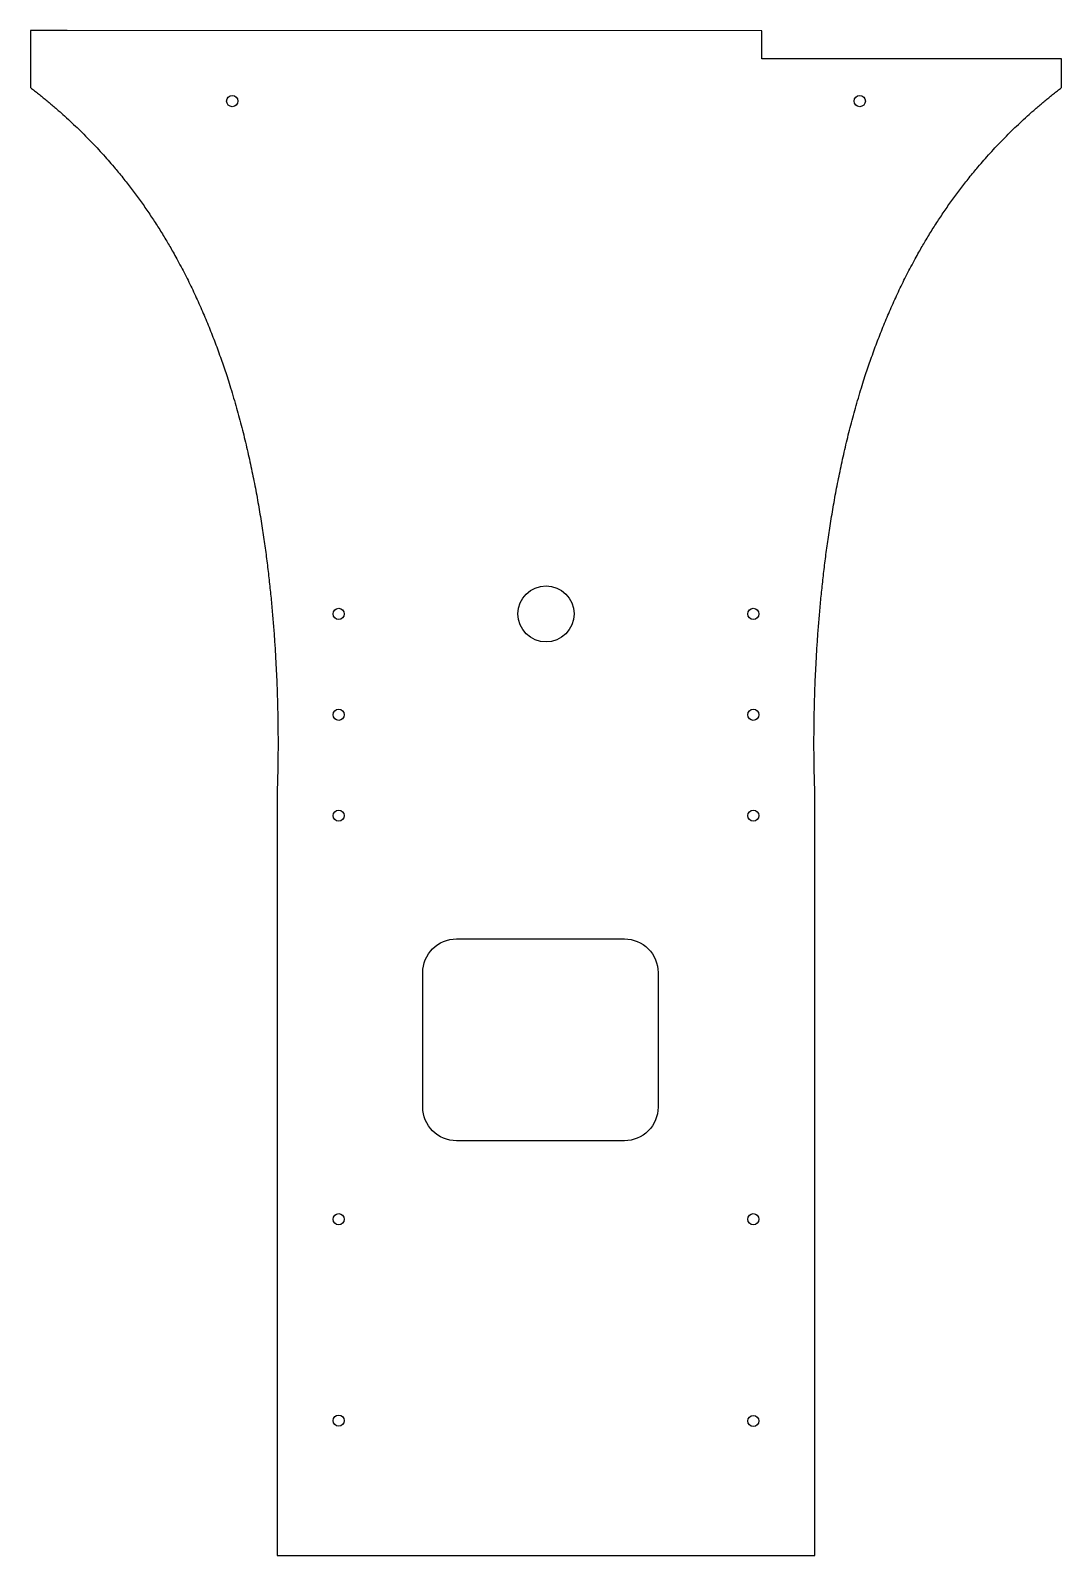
# Model space of a CAD drawing. Header units: inches. Extents: x -11.5 to 11.5, y -9 to 25.
import ezdxf

# ---------------------------------------------------------------- set-up
doc = ezdxf.new("R2010")
doc.units = ezdxf.units.IN
doc.layers.get('0').update_dxf_attribs({"linetype": 'CONTINUOUS'})

msp = doc.modelspace()

# ---------------------------------------------------------------- linework, layer by layer
for p, q in [((-10.682, 25.011), (-11.5, 25.011)), ((-11.5, 25.011), (-11.5, 23.737)), ((4.813, 25.003), (-10.682, 25.011)), ((4.812, 24.377), (4.813, 25.003)), ((11.5, 24.377), (4.812, 24.377)), ((11.5, 23.737), (11.5, 24.377)), ((-6, 8), (-6, -9)), ((6, -9), (6, 8)), ((-6, -9), (6, -9))]:
    msp.add_line(p, q)
msp.add_lwpolyline([(-2, 0.25, -0.414214), (-2.75, 1), (-2.75, 4, -0.414214), (-2, 4.75), (1.75, 4.75, -0.414214), (2.5, 4), (2.5, 1, -0.414214), (1.75, 0.25)], format="xyb", close=True)
for centre, radius in [((-7, 23.437), 0.125), ((7, 23.437), 0.125), ((0, 12), 0.625), ((-4.625, 12), 0.125), ((4.625, 12), 0.125), ((-4.625, 9.75), 0.125), ((4.625, 9.75), 0.125), ((-4.625, 7.5), 0.125), ((4.625, 7.5), 0.125), ((-4.625, -1.5), 0.125), ((4.625, -1.5), 0.125), ((-4.625, -5.992), 0.125), ((4.625, -6), 0.125)]:
    msp.add_circle(centre, radius)
for points, knots in [([(-11.5, 23.737), (-11.045, 23.387), (-10.192, 22.652), (-9.086, 21.441), (-7.942, 19.633), (-6.985, 17.183), (-6.406, 14.715), (-6.105, 12.423), (-5.986, 10.49), (-5.969, 9.063), (-5.986, 8.314), (-5.997, 8.064), (-6, 8.012), (-6, 8.002), (-6, 8)], [0, 0, 0, 0, 0, 0, 0.1, 0.2, 0.3, 0.4, 0.5, 0.6, 0.7, 0.8, 0.9, 0.9495349, 0.9495349, 0.9495349, 0.9495349, 0.9495349, 0.9495349]), ([(6, 8), (6, 8.002), (6, 8.012), (5.997, 8.064), (5.986, 8.314), (5.969, 9.063), (5.986, 10.49), (6.105, 12.423), (6.406, 14.715), (6.985, 17.183), (7.942, 19.633), (9.086, 21.441), (10.192, 22.652), (11.045, 23.387), (11.5, 23.737)], [-0.9495346, -0.9495346, -0.9495346, -0.9495346, -0.9495346, -0.9495346, -0.9, -0.8, -0.7, -0.6, -0.5, -0.4, -0.3, -0.2, -0.1, 0, 0, 0, 0, 0, 0])]:
    msp.add_open_spline(points, degree=5, knots=knots)

doc.saveas('drawing.dxf')
